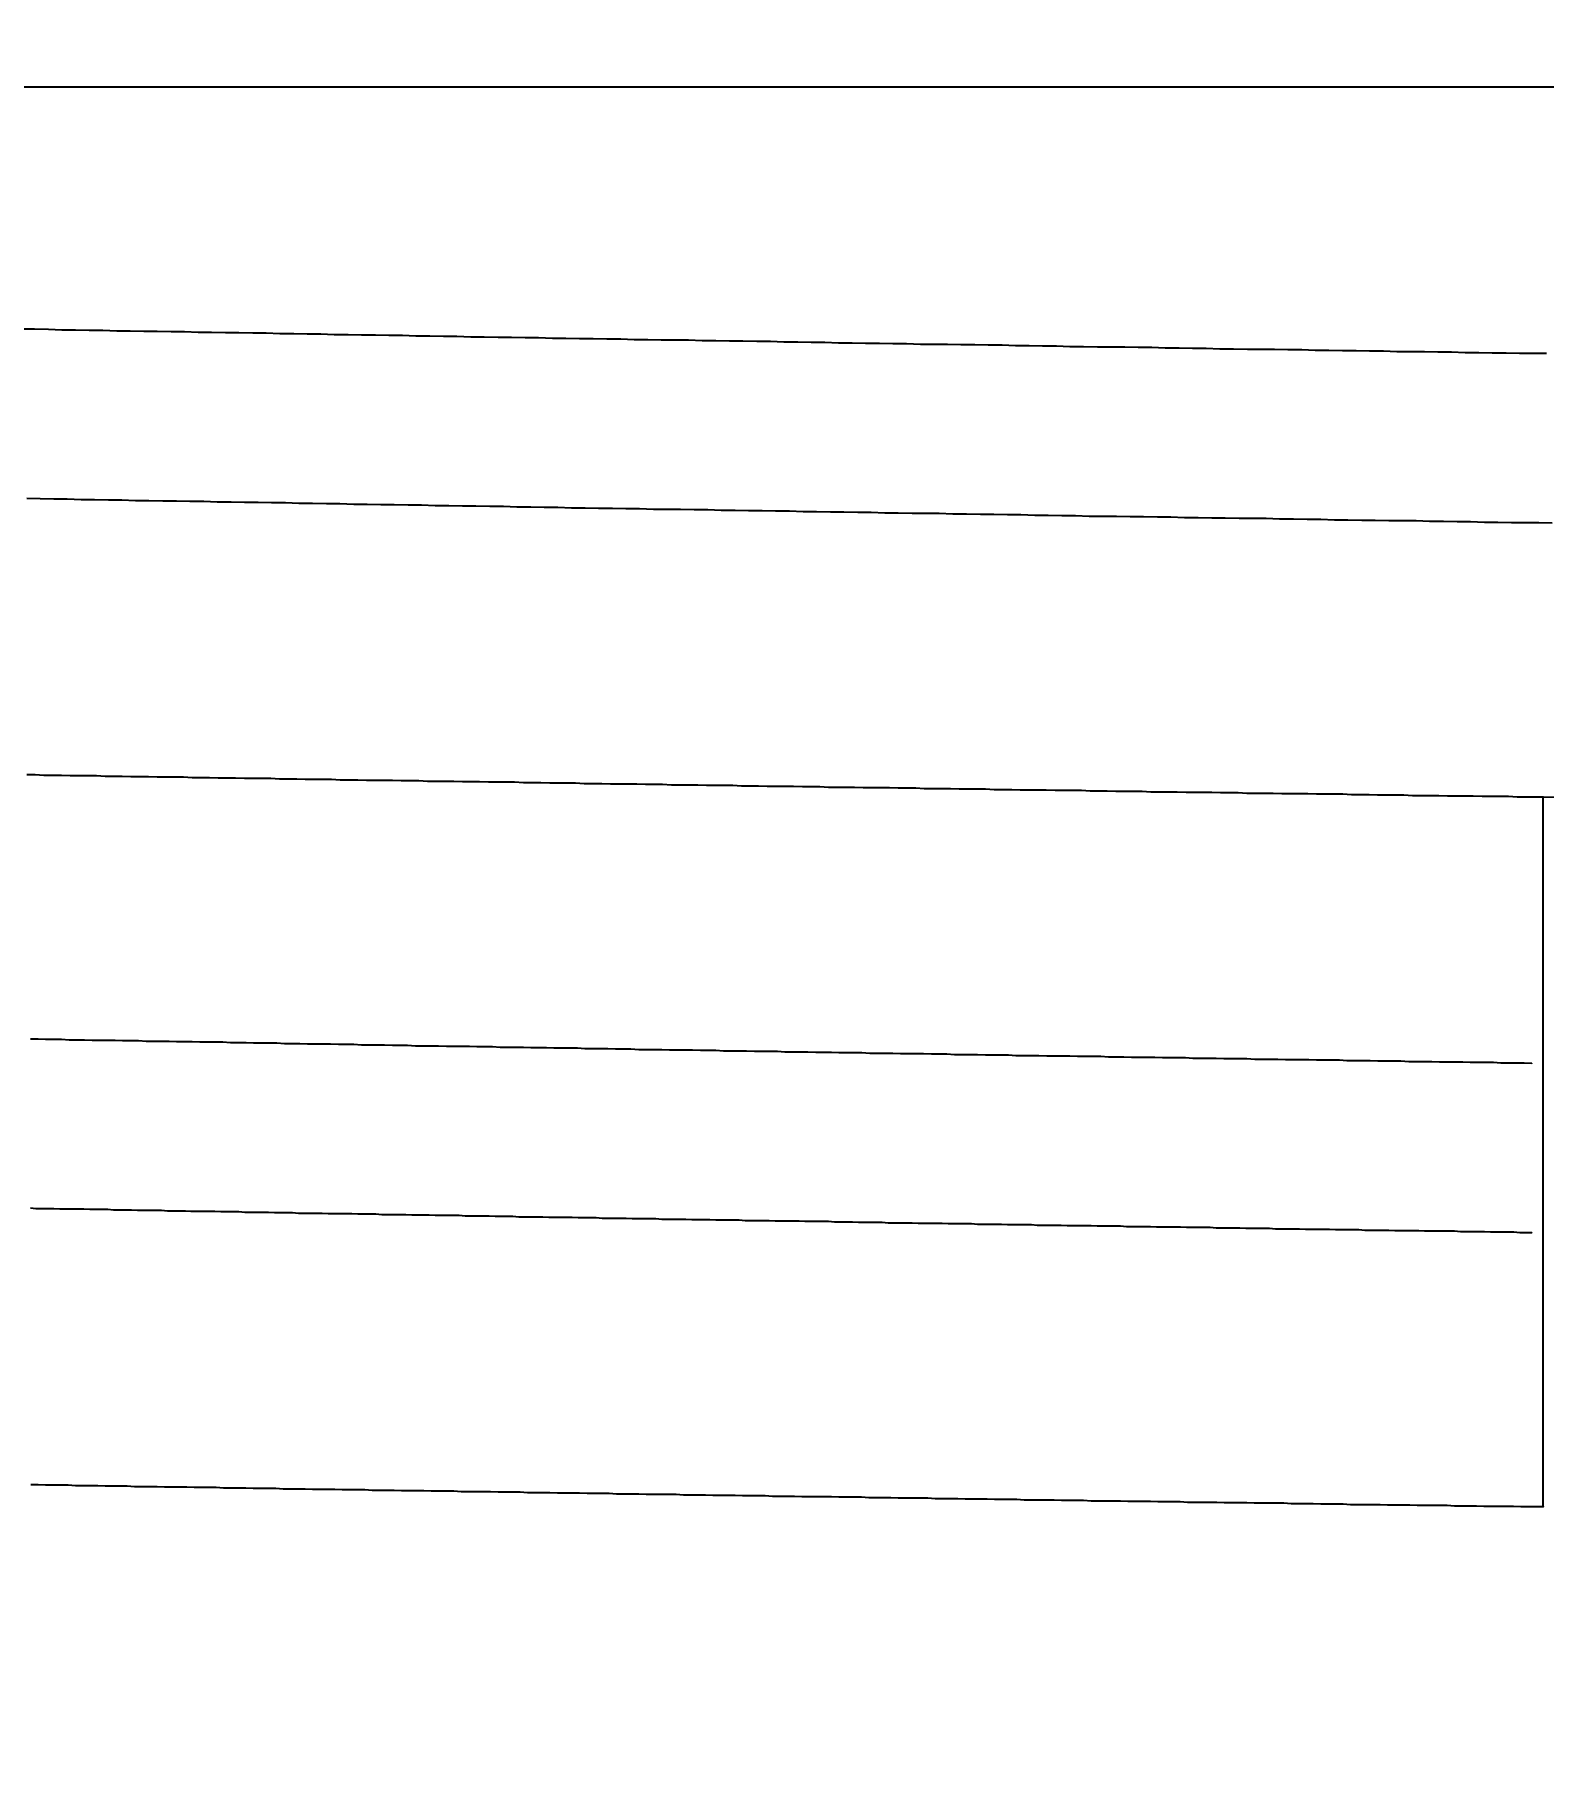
# Model space of a CAD drawing. Header units: millimetres. Extents: x 0 to 3800, y -67 to 2530.
# Drawn here: x 2308.917 to 2312.19, y 1597.292 to 1601.036 of the extents above; entities that cross this region are included whole.
import ezdxf

# ---------------------------------------------------------------- set-up
doc = ezdxf.new("R2010")
doc.units = ezdxf.units.MM
doc.layers.add('내부선 및 부속', color=4, linetype='Continuous')
doc.layers.add('치수선', color=7, linetype='Continuous')
doc.styles.add('____', font='')
doc.styles.get('____').set_extended_font_data('굴림')
doc.dimstyles.new('MSADIM', dxfattribs={"dimtxt": 33, "dimasz": 17, "dimexe": 10, "dimexo": 7.5, "dimgap": 10, "dimtad": 0, "dimtih": 1, "dimtoh": 1, "dimdec": 0, "dimzin": 1, "dimdsep": 46, "dimtxsty": '____', "dimcen": 11.25, "dimadec": 0, "dimazin": 0, "dimtfac": 1, "dimtdec": 0, "dimtix": 1, "dimtmove": 0, "dimatfit": 3, "dimfxl": 1, "dimtolj": 1, "dimtzin": 1, "dimarcsym": 0})

# ---------------------------------------------------------------- blocks, each defined once
blk = doc.blocks.new('*D52')
at = {"layer": '치수선', "color": 0, "linetype": 'Continuous', "lineweight": -2, "transparency": 16777216}
for p, q in [((2932.4547, 1675.4392), (2932.4547, 1337.9392)), ((2232.4547, 1355.3142), (2232.4547, 1337.9392)), ((2249.4547, 1347.9392), (2545.3242, 1347.9392)), ((2915.4547, 1347.9392), (2619.5852, 1347.9392))]:
    blk.add_line(p, q, dxfattribs=at)
at = {"layer": '치수선', "color": 0, "linetype": 'Continuous', "transparency": 16777216}
for points in [[(2249.4547, 1350.7725), (2249.4547, 1345.1059), (2232.4547, 1347.9392)], [(2915.4547, 1350.7725), (2915.4547, 1345.1059), (2932.4547, 1347.9392)]]:
    blk.add_solid(points, dxfattribs=at)
at = {"layer": '치수선', "color": 0, "linetype": 'Continuous', "transparency": 16777216, "insert": (2582.4547, 1347.9392), "char_height": 25, "attachment_point": 5, "style": '____'}
blk.add_mtext('\\A1;700', dxfattribs=at)

msp = doc.modelspace()

# ---------------------------------------------------------------- linework, layer by layer
at = {"layer": '내부선 및 부속', "linetype": 'Continuous'}
for p, q in [((2343.3534, 1600.9215), (2301.5558, 1600.9215)), ((2312.1892, 1597.8419), (2312.1892, 1599.3817))]:
    msp.add_line(p, q, dxfattribs=at)
at = {"layer": '내부선 및 부속', "linetype": 'Continuous', "flags": 128}
for points in [[(2308.8886, 1600.3972), (2308.9176, 1600.3972), (2308.9476, 1600.3962), (2308.9766, 1600.3952), (2309.0066, 1600.3952), (2309.0066, 1600.3952), (2309.0356, 1600.3942), (2309.0656, 1600.3942), (2309.0956, 1600.3932), (2309.1246, 1600.3932), (2309.1546, 1600.3922), (2309.1836, 1600.3922), (2309.2136, 1600.3912), (2309.2426, 1600.3912), (2309.2726, 1600.3902), (2309.3016, 1600.3902), (2309.3316, 1600.3892), (2309.3606, 1600.3892), (2309.3906, 1600.3882), (2309.4196, 1600.3882), (2309.4496, 1600.3872), (2309.4796, 1600.3872), (2309.5086, 1600.3862), (2309.5386, 1600.3862), (2309.5676, 1600.3852), (2309.5976, 1600.3852), (2309.6266, 1600.3842), (2309.6566, 1600.3842), (2309.6856, 1600.3832), (2309.7156, 1600.3832), (2309.7446, 1600.3822), (2309.7746, 1600.3822), (2309.8046, 1600.3812), (2309.8336, 1600.3812), (2309.8636, 1600.3802), (2309.8926, 1600.3802), (2309.9226, 1600.3792), (2309.9516, 1600.3792), (2309.9816, 1600.3782), (2310.0106, 1600.3782), (2310.0406, 1600.3772), (2310.0696, 1600.3772), (2310.0996, 1600.3762), (2310.1286, 1600.3762), (2310.1586, 1600.3752), (2310.1886, 1600.3752), (2310.2176, 1600.3742), (2310.2476, 1600.3742), (2310.2766, 1600.3732), (2310.3066, 1600.3732), (2310.3356, 1600.3732), (2310.3656, 1600.3722), (2310.3946, 1600.3722), (2310.4246, 1600.3712), (2310.4536, 1600.3712), (2310.4836, 1600.3702), (2310.5136, 1600.3702), (2310.5426, 1600.3692), (2310.5726, 1600.3692), (2310.6016, 1600.3682), (2310.6316, 1600.3682), (2310.6606, 1600.3672), (2310.6906, 1600.3672), (2310.7196, 1600.3662), (2310.7496, 1600.3662), (2310.7786, 1600.3652), (2310.8086, 1600.3652), (2310.8386, 1600.3642), (2310.8676, 1600.3642), (2310.8976, 1600.3642), (2310.9266, 1600.3632), (2310.9566, 1600.3632), (2310.9856, 1600.3622), (2311.0156, 1600.3622), (2311.0446, 1600.3612), (2311.0746, 1600.3612), (2311.1036, 1600.3602), (2311.1336, 1600.3602), (2311.1626, 1600.3592), (2311.1926, 1600.3592), (2311.2226, 1600.3582), (2311.2516, 1600.3582), (2311.2816, 1600.3582), (2311.3106, 1600.3572), (2311.3406, 1600.3572), (2311.3696, 1600.3562), (2311.3996, 1600.3562), (2311.4286, 1600.3552), (2311.4586, 1600.3552), (2311.4876, 1600.3542), (2311.5176, 1600.3542), (2311.5476, 1600.3532), (2311.5766, 1600.3532), (2311.6066, 1600.3532), (2311.6356, 1600.3522), (2311.6656, 1600.3522), (2311.6946, 1600.3512), (2311.7246, 1600.3512), (2311.7536, 1600.3502), (2311.7836, 1600.3502), (2311.8126, 1600.3492), (2311.8426, 1600.3492), (2311.8716, 1600.3482), (2311.9016, 1600.3482), (2311.9316, 1600.3482), (2311.9606, 1600.3472), (2311.9606, 1600.3472), (2311.9906, 1600.3472), (2312.0196, 1600.3462), (2312.0496, 1600.3462), (2312.0786, 1600.3452), (2312.1086, 1600.3452), (2312.1376, 1600.3442), (2312.1676, 1600.3442), (2312.1966, 1600.3442)], [(2308.9006, 1600.0302), (2308.9296, 1600.0292), (2308.9596, 1600.0282), (2308.9886, 1600.0282), (2308.9886, 1600.0282), (2309.0186, 1600.0272), (2309.0476, 1600.0272), (2309.0776, 1600.0262), (2309.1066, 1600.0262), (2309.1366, 1600.0252), (2309.1656, 1600.0252), (2309.1956, 1600.0242), (2309.2256, 1600.0242), (2309.2546, 1600.0232), (2309.2846, 1600.0232), (2309.3136, 1600.0222), (2309.3436, 1600.0222), (2309.3726, 1600.0212), (2309.4026, 1600.0212), (2309.4316, 1600.0202), (2309.4616, 1600.0202), (2309.4906, 1600.0192), (2309.5206, 1600.0192), (2309.5506, 1600.0182), (2309.5796, 1600.0182), (2309.6096, 1600.0172), (2309.6386, 1600.0172), (2309.6686, 1600.0162), (2309.6976, 1600.0162), (2309.7276, 1600.0152), (2309.7566, 1600.0152), (2309.7866, 1600.0142), (2309.8156, 1600.0142), (2309.8456, 1600.0132), (2309.8746, 1600.0132), (2309.9046, 1600.0122), (2309.9346, 1600.0122), (2309.9636, 1600.0112), (2309.9936, 1600.0112), (2310.0226, 1600.0102), (2310.0526, 1600.0102), (2310.0816, 1600.0092), (2310.1116, 1600.0092), (2310.1406, 1600.0082), (2310.1706, 1600.0082), (2310.1996, 1600.0072), (2310.2296, 1600.0072), (2310.2596, 1600.0062), (2310.2886, 1600.0062), (2310.3186, 1600.0062), (2310.3476, 1600.0052), (2310.3776, 1600.0052), (2310.4066, 1600.0042), (2310.4366, 1600.0042), (2310.4656, 1600.0032), (2310.4956, 1600.0032), (2310.5246, 1600.0022), (2310.5546, 1600.0022), (2310.5846, 1600.0012), (2310.6136, 1600.0012), (2310.6436, 1600.0002), (2310.6726, 1600.0002), (2310.7026, 1599.9992), (2310.7316, 1599.9992), (2310.7616, 1599.9982), (2310.7906, 1599.9982), (2310.8206, 1599.9972), (2310.8496, 1599.9972), (2310.8796, 1599.9972), (2310.9086, 1599.9962), (2310.9386, 1599.9962), (2310.9686, 1599.9952), (2310.9976, 1599.9952), (2311.0276, 1599.9942), (2311.0566, 1599.9942), (2311.0866, 1599.9932), (2311.1156, 1599.9932), (2311.1456, 1599.9922), (2311.1746, 1599.9922), (2311.2046, 1599.9912), (2311.2336, 1599.9912), (2311.2636, 1599.9912), (2311.2936, 1599.9902), (2311.3226, 1599.9902), (2311.3526, 1599.9892), (2311.3816, 1599.9892), (2311.4116, 1599.9882), (2311.4406, 1599.9882), (2311.4706, 1599.9872), (2311.4996, 1599.9872), (2311.5296, 1599.9862), (2311.5586, 1599.9862), (2311.5886, 1599.9862), (2311.6176, 1599.9852), (2311.6476, 1599.9852), (2311.6776, 1599.9842), (2311.7066, 1599.9842), (2311.7366, 1599.9832), (2311.7656, 1599.9832), (2311.7956, 1599.9822), (2311.8246, 1599.9822), (2311.8546, 1599.9812), (2311.8836, 1599.9812), (2311.9136, 1599.9812), (2311.9426, 1599.9802), (2311.9426, 1599.9802), (2311.9726, 1599.9802), (2312.0026, 1599.9792), (2312.0316, 1599.9792), (2312.0616, 1599.9782), (2312.0906, 1599.9782), (2312.1206, 1599.9772), (2312.1496, 1599.9772), (2312.1796, 1599.9772), (2312.2086, 1599.9762)], [(2308.9006, 1599.4302), (2308.9186, 1599.4302), (2308.9376, 1599.4292), (2308.9566, 1599.4292), (2308.9756, 1599.4292), (2308.9946, 1599.4282), (2309.0136, 1599.4282), (2309.0326, 1599.4282), (2309.0516, 1599.4282), (2309.0706, 1599.4272), (2309.0896, 1599.4272), (2309.1076, 1599.4272), (2309.1266, 1599.4262), (2309.1456, 1599.4262), (2309.1646, 1599.4262), (2309.1836, 1599.4252), (2309.2026, 1599.4252), (2309.2216, 1599.4252), (2309.2406, 1599.4252), (2309.2596, 1599.4242), (2309.2786, 1599.4242), (2309.2966, 1599.4242), (2309.3156, 1599.4232), (2309.3346, 1599.4232), (2309.3536, 1599.4232), (2309.3726, 1599.4222), (2309.3916, 1599.4222), (2309.4106, 1599.4222), (2309.4296, 1599.4222), (2309.4486, 1599.4212), (2309.4676, 1599.4212), (2309.4866, 1599.4212), (2309.4866, 1599.4212), (2309.5046, 1599.4202), (2309.5236, 1599.4202), (2309.5426, 1599.4202), (2309.5616, 1599.4202), (2309.5806, 1599.4192), (2309.5996, 1599.4192), (2309.6186, 1599.4192), (2309.6376, 1599.4182), (2309.6566, 1599.4182), (2309.6756, 1599.4182), (2309.6936, 1599.4182), (2309.7126, 1599.4172), (2309.7316, 1599.4172), (2309.7506, 1599.4172), (2309.7696, 1599.4162), (2309.7886, 1599.4162), (2309.8076, 1599.4162), (2309.8266, 1599.4162), (2309.8456, 1599.4152), (2309.8646, 1599.4152), (2309.8826, 1599.4152), (2309.9016, 1599.4142), (2309.9206, 1599.4142), (2309.9396, 1599.4142), (2309.9586, 1599.4142), (2309.9776, 1599.4132), (2309.9966, 1599.4132), (2310.0156, 1599.4132), (2310.0346, 1599.4122), (2310.0536, 1599.4122), (2310.0716, 1599.4122), (2310.0906, 1599.4122), (2310.1096, 1599.4112), (2310.1286, 1599.4112), (2310.1476, 1599.4112), (2310.1666, 1599.4102), (2310.1856, 1599.4102), (2310.2046, 1599.4102), (2310.2236, 1599.4102), (2310.2426, 1599.4092), (2310.2616, 1599.4092), (2310.2796, 1599.4092), (2310.2986, 1599.4082), (2310.3176, 1599.4082), (2310.3366, 1599.4082), (2310.3556, 1599.4082), (2310.3746, 1599.4072), (2310.3936, 1599.4072), (2310.4126, 1599.4072), (2310.4316, 1599.4072), (2310.4506, 1599.4062), (2310.4686, 1599.4062), (2310.4876, 1599.4062), (2310.5066, 1599.4052), (2310.5256, 1599.4052), (2310.5446, 1599.4052), (2310.5636, 1599.4052), (2310.5826, 1599.4042), (2310.6016, 1599.4042), (2310.6206, 1599.4042), (2310.6396, 1599.4032), (2310.6576, 1599.4032), (2310.6766, 1599.4032), (2310.6956, 1599.4032), (2310.7146, 1599.4022), (2310.7336, 1599.4022), (2310.7526, 1599.4022), (2310.7716, 1599.4022), (2310.7906, 1599.4012), (2310.8096, 1599.4012), (2310.8286, 1599.4012), (2310.8466, 1599.4002), (2310.8656, 1599.4002), (2310.8846, 1599.4002), (2310.9036, 1599.4002), (2310.9226, 1599.3992), (2310.9416, 1599.3992), (2310.9606, 1599.3992), (2310.9796, 1599.3992), (2310.9986, 1599.3982), (2311.0176, 1599.3982), (2311.0366, 1599.3982), (2311.0546, 1599.3972), (2311.0736, 1599.3972), (2311.0926, 1599.3972), (2311.1116, 1599.3972), (2311.1306, 1599.3962), (2311.1496, 1599.3962), (2311.1686, 1599.3962), (2311.1876, 1599.3962), (2311.2066, 1599.3952), (2311.2256, 1599.3952), (2311.2436, 1599.3952), (2311.2626, 1599.3942), (2311.2816, 1599.3942), (2311.3006, 1599.3942), (2311.3196, 1599.3942), (2311.3386, 1599.3932), (2311.3576, 1599.3932), (2311.3766, 1599.3932), (2311.3766, 1599.3932), (2311.3956, 1599.3932), (2311.4146, 1599.3922), (2311.4326, 1599.3922), (2311.4516, 1599.3922), (2311.4706, 1599.3922), (2311.4896, 1599.3912), (2311.5086, 1599.3912), (2311.5276, 1599.3912), (2311.5466, 1599.3902), (2311.5656, 1599.3902), (2311.5846, 1599.3902), (2311.6036, 1599.3902), (2311.6226, 1599.3892), (2311.6406, 1599.3892), (2311.6596, 1599.3892), (2311.6786, 1599.3892), (2311.6976, 1599.3882), (2311.7166, 1599.3882), (2311.7356, 1599.3882), (2311.7546, 1599.3882), (2311.7736, 1599.3872), (2311.7926, 1599.3872), (2311.8116, 1599.3872), (2311.8296, 1599.3862), (2311.8486, 1599.3862), (2311.8676, 1599.3862), (2311.8866, 1599.3862), (2311.9056, 1599.3852), (2311.9246, 1599.3852), (2311.9436, 1599.3852), (2311.9626, 1599.3852), (2311.9816, 1599.3842), (2312.0006, 1599.3842), (2312.0186, 1599.3842), (2312.0376, 1599.3842), (2312.0566, 1599.3832), (2312.0756, 1599.3832), (2312.0946, 1599.3832), (2312.1136, 1599.3832), (2312.1326, 1599.3822), (2312.1516, 1599.3822), (2312.1706, 1599.3822), (2312.1896, 1599.3822), (2312.1896, 1599.3822)], [(2308.9086, 1598.8572), (2308.9256, 1598.8572), (2308.9416, 1598.8562), (2308.9586, 1598.8562), (2308.9756, 1598.8562), (2308.9926, 1598.8552), (2309.0086, 1598.8552), (2309.0256, 1598.8552), (2309.0426, 1598.8542), (2309.0586, 1598.8542), (2309.0756, 1598.8542), (2309.0926, 1598.8542), (2309.1086, 1598.8532), (2309.1256, 1598.8532), (2309.1426, 1598.8532), (2309.1596, 1598.8522), (2309.1756, 1598.8522), (2309.1926, 1598.8522), (2309.2096, 1598.8522), (2309.2256, 1598.8512), (2309.2426, 1598.8512), (2309.2596, 1598.8512), (2309.2756, 1598.8502), (2309.2926, 1598.8502), (2309.3096, 1598.8502), (2309.3256, 1598.8502), (2309.3426, 1598.8492), (2309.3596, 1598.8492), (2309.3766, 1598.8492), (2309.3926, 1598.8482), (2309.4096, 1598.8482), (2309.4266, 1598.8482), (2309.4426, 1598.8482), (2309.4596, 1598.8472), (2309.4766, 1598.8472), (2309.4926, 1598.8472), (2309.5096, 1598.8462), (2309.5266, 1598.8462), (2309.5436, 1598.8462), (2309.5596, 1598.8462), (2309.5766, 1598.8452), (2309.5936, 1598.8452), (2309.6096, 1598.8452), (2309.6266, 1598.8442), (2309.6436, 1598.8442), (2309.6596, 1598.8442), (2309.6766, 1598.8442), (2309.6936, 1598.8432), (2309.7106, 1598.8432), (2309.7266, 1598.8432), (2309.7436, 1598.8422), (2309.7606, 1598.8422), (2309.7766, 1598.8422), (2309.7766, 1598.8422), (2309.7936, 1598.8422), (2309.8106, 1598.8412), (2309.8266, 1598.8412), (2309.8436, 1598.8412), (2309.8606, 1598.8412), (2309.8766, 1598.8402), (2309.8936, 1598.8402), (2309.9106, 1598.8402), (2309.9276, 1598.8392), (2309.9436, 1598.8392), (2309.9606, 1598.8392), (2309.9776, 1598.8392), (2309.9936, 1598.8382), (2310.0106, 1598.8382), (2310.0276, 1598.8382), (2310.0436, 1598.8372), (2310.0606, 1598.8372), (2310.0776, 1598.8372), (2310.0946, 1598.8372), (2310.1106, 1598.8362), (2310.1276, 1598.8362), (2310.1446, 1598.8362), (2310.1606, 1598.8362), (2310.1776, 1598.8352), (2310.1946, 1598.8352), (2310.2106, 1598.8352), (2310.2276, 1598.8342), (2310.2446, 1598.8342), (2310.2616, 1598.8342), (2310.2776, 1598.8342), (2310.2946, 1598.8332), (2310.3116, 1598.8332), (2310.3276, 1598.8332), (2310.3446, 1598.8332), (2310.3616, 1598.8322), (2310.3776, 1598.8322), (2310.3946, 1598.8322), (2310.4116, 1598.8312), (2310.4286, 1598.8312), (2310.4446, 1598.8312), (2310.4616, 1598.8312), (2310.4786, 1598.8302), (2310.4946, 1598.8302), (2310.5116, 1598.8302), (2310.5286, 1598.8302), (2310.5446, 1598.8292), (2310.5616, 1598.8292), (2310.5786, 1598.8292), (2310.5946, 1598.8292), (2310.6116, 1598.8282), (2310.6286, 1598.8282), (2310.6456, 1598.8282), (2310.6616, 1598.8272), (2310.6786, 1598.8272), (2310.6956, 1598.8272), (2310.7116, 1598.8272), (2310.7286, 1598.8262), (2310.7456, 1598.8262), (2310.7616, 1598.8262), (2310.7786, 1598.8262), (2310.7956, 1598.8252), (2310.8126, 1598.8252), (2310.8286, 1598.8252), (2310.8456, 1598.8252), (2310.8626, 1598.8242), (2310.8786, 1598.8242), (2310.8956, 1598.8242), (2310.9126, 1598.8232), (2310.9286, 1598.8232), (2310.9456, 1598.8232), (2310.9626, 1598.8232), (2310.9796, 1598.8222), (2310.9956, 1598.8222), (2311.0126, 1598.8222), (2311.0296, 1598.8222), (2311.0456, 1598.8212), (2311.0626, 1598.8212), (2311.0796, 1598.8212), (2311.0956, 1598.8212), (2311.1126, 1598.8202), (2311.1296, 1598.8202), (2311.1466, 1598.8202), (2311.1626, 1598.8202), (2311.1796, 1598.8192), (2311.1966, 1598.8192), (2311.2126, 1598.8192), (2311.2296, 1598.8192), (2311.2466, 1598.8182), (2311.2626, 1598.8182), (2311.2796, 1598.8182), (2311.2966, 1598.8172), (2311.3126, 1598.8172), (2311.3296, 1598.8172), (2311.3466, 1598.8172), (2311.3636, 1598.8162), (2311.3796, 1598.8162), (2311.3966, 1598.8162), (2311.4136, 1598.8162), (2311.4296, 1598.8152), (2311.4466, 1598.8152), (2311.4466, 1598.8152), (2311.4636, 1598.8152), (2311.4796, 1598.8152), (2311.4966, 1598.8142), (2311.5136, 1598.8142), (2311.5306, 1598.8142), (2311.5466, 1598.8142), (2311.5636, 1598.8132), (2311.5806, 1598.8132), (2311.5966, 1598.8132), (2311.6136, 1598.8132), (2311.6306, 1598.8122), (2311.6466, 1598.8122), (2311.6636, 1598.8122), (2311.6806, 1598.8122), (2311.6976, 1598.8112), (2311.7136, 1598.8112), (2311.7306, 1598.8112), (2311.7476, 1598.8112), (2311.7636, 1598.8102), (2311.7806, 1598.8102), (2311.7976, 1598.8102), (2311.8136, 1598.8102), (2311.8306, 1598.8092), (2311.8476, 1598.8092), (2311.8646, 1598.8092), (2311.8806, 1598.8092), (2311.8976, 1598.8082), (2311.9146, 1598.8082), (2311.9306, 1598.8082), (2311.9476, 1598.8082), (2311.9646, 1598.8072), (2311.9806, 1598.8072), (2311.9976, 1598.8072), (2312.0146, 1598.8072), (2312.0306, 1598.8062), (2312.0476, 1598.8062), (2312.0646, 1598.8062), (2312.0816, 1598.8062), (2312.0976, 1598.8052), (2312.1146, 1598.8052), (2312.1316, 1598.8052), (2312.1476, 1598.8052), (2312.1646, 1598.8042), (2312.1646, 1598.8042)], [(2308.9086, 1598.4902), (2308.9206, 1598.4892), (2308.9336, 1598.4892), (2308.9466, 1598.4892), (2308.9596, 1598.4892), (2308.9726, 1598.4882), (2308.9856, 1598.4882), (2308.9986, 1598.4882), (2309.0116, 1598.4882), (2309.0246, 1598.4882), (2309.0376, 1598.4872), (2309.0506, 1598.4872), (2309.0636, 1598.4872), (2309.0766, 1598.4872), (2309.0886, 1598.4862), (2309.1016, 1598.4862), (2309.1146, 1598.4862), (2309.1276, 1598.4862), (2309.1406, 1598.4852), (2309.1536, 1598.4852), (2309.1666, 1598.4852), (2309.1796, 1598.4852), (2309.1926, 1598.4852), (2309.2056, 1598.4842), (2309.2186, 1598.4842), (2309.2316, 1598.4842), (2309.2446, 1598.4842), (2309.2566, 1598.4832), (2309.2696, 1598.4832), (2309.2826, 1598.4832), (2309.2956, 1598.4832), (2309.3086, 1598.4832), (2309.3216, 1598.4822), (2309.3346, 1598.4822), (2309.3476, 1598.4822), (2309.3606, 1598.4822), (2309.3736, 1598.4812), (2309.3866, 1598.4812), (2309.3996, 1598.4812), (2309.4126, 1598.4812), (2309.4246, 1598.4812), (2309.4376, 1598.4802), (2309.4506, 1598.4802), (2309.4636, 1598.4802), (2309.4766, 1598.4802), (2309.4896, 1598.4792), (2309.5026, 1598.4792), (2309.5156, 1598.4792), (2309.5286, 1598.4792), (2309.5416, 1598.4792), (2309.5416, 1598.4792), (2309.5546, 1598.4782), (2309.5676, 1598.4782), (2309.5806, 1598.4782), (2309.5926, 1598.4782), (2309.6056, 1598.4782), (2309.6186, 1598.4772), (2309.6316, 1598.4772), (2309.6446, 1598.4772), (2309.6576, 1598.4772), (2309.6706, 1598.4762), (2309.6836, 1598.4762), (2309.6966, 1598.4762), (2309.7096, 1598.4762), (2309.7226, 1598.4762), (2309.7356, 1598.4752), (2309.7486, 1598.4752), (2309.7606, 1598.4752), (2309.7736, 1598.4752), (2309.7866, 1598.4742), (2309.7996, 1598.4742), (2309.8126, 1598.4742), (2309.8256, 1598.4742), (2309.8386, 1598.4742), (2309.8516, 1598.4732), (2309.8646, 1598.4732), (2309.8776, 1598.4732), (2309.8906, 1598.4732), (2309.9036, 1598.4732), (2309.9166, 1598.4722), (2309.9286, 1598.4722), (2309.9416, 1598.4722), (2309.9546, 1598.4722), (2309.9676, 1598.4712), (2309.9806, 1598.4712), (2309.9936, 1598.4712), (2310.0066, 1598.4712), (2310.0196, 1598.4712), (2310.0326, 1598.4702), (2310.0456, 1598.4702), (2310.0586, 1598.4702), (2310.0716, 1598.4702), (2310.0836, 1598.4702), (2310.0966, 1598.4692), (2310.1096, 1598.4692), (2310.1226, 1598.4692), (2310.1356, 1598.4692), (2310.1486, 1598.4682), (2310.1616, 1598.4682), (2310.1746, 1598.4682), (2310.1876, 1598.4682), (2310.2006, 1598.4682), (2310.2136, 1598.4672), (2310.2266, 1598.4672), (2310.2396, 1598.4672), (2310.2516, 1598.4672), (2310.2646, 1598.4672), (2310.2776, 1598.4662), (2310.2906, 1598.4662), (2310.3036, 1598.4662), (2310.3166, 1598.4662), (2310.3296, 1598.4662), (2310.3426, 1598.4652), (2310.3556, 1598.4652), (2310.3686, 1598.4652), (2310.3816, 1598.4652), (2310.3946, 1598.4642), (2310.4076, 1598.4642), (2310.4196, 1598.4642), (2310.4326, 1598.4642), (2310.4456, 1598.4642), (2310.4586, 1598.4632), (2310.4716, 1598.4632), (2310.4846, 1598.4632), (2310.4976, 1598.4632), (2310.5106, 1598.4632), (2310.5236, 1598.4622), (2310.5366, 1598.4622), (2310.5496, 1598.4622), (2310.5626, 1598.4622), (2310.5756, 1598.4622), (2310.5876, 1598.4612), (2310.6006, 1598.4612), (2310.6136, 1598.4612), (2310.6266, 1598.4612), (2310.6396, 1598.4612), (2310.6526, 1598.4602), (2310.6656, 1598.4602), (2310.6786, 1598.4602), (2310.6916, 1598.4602), (2310.7046, 1598.4592), (2310.7176, 1598.4592), (2310.7306, 1598.4592), (2310.7436, 1598.4592), (2310.7556, 1598.4592), (2310.7686, 1598.4582), (2310.7816, 1598.4582), (2310.7946, 1598.4582), (2310.8076, 1598.4582), (2310.8206, 1598.4582), (2310.8336, 1598.4572), (2310.8336, 1598.4572), (2310.8466, 1598.4572), (2310.8596, 1598.4572), (2310.8726, 1598.4572), (2310.8856, 1598.4572), (2310.8986, 1598.4562), (2310.9116, 1598.4562), (2310.9236, 1598.4562), (2310.9366, 1598.4562), (2310.9496, 1598.4562), (2310.9626, 1598.4552), (2310.9756, 1598.4552), (2310.9886, 1598.4552), (2311.0016, 1598.4552), (2311.0146, 1598.4552), (2311.0276, 1598.4542), (2311.0406, 1598.4542), (2311.0536, 1598.4542), (2311.0666, 1598.4542), (2311.0796, 1598.4542), (2311.0916, 1598.4532), (2311.1046, 1598.4532), (2311.1176, 1598.4532), (2311.1306, 1598.4532), (2311.1436, 1598.4532), (2311.1566, 1598.4522), (2311.1696, 1598.4522), (2311.1826, 1598.4522), (2311.1956, 1598.4522), (2311.2086, 1598.4522), (2311.2216, 1598.4512), (2311.2346, 1598.4512), (2311.2476, 1598.4512), (2311.2596, 1598.4512), (2311.2726, 1598.4512), (2311.2856, 1598.4502), (2311.2986, 1598.4502), (2311.3116, 1598.4502), (2311.3246, 1598.4502), (2311.3376, 1598.4502), (2311.3506, 1598.4492), (2311.3636, 1598.4492), (2311.3766, 1598.4492), (2311.3896, 1598.4492), (2311.4026, 1598.4492), (2311.4156, 1598.4482), (2311.4276, 1598.4482), (2311.4406, 1598.4482), (2311.4536, 1598.4482), (2311.4666, 1598.4482), (2311.4796, 1598.4472), (2311.4926, 1598.4472), (2311.5056, 1598.4472), (2311.5186, 1598.4472), (2311.5316, 1598.4472), (2311.5446, 1598.4462), (2311.5576, 1598.4462), (2311.5706, 1598.4462), (2311.5836, 1598.4462), (2311.5956, 1598.4462), (2311.6086, 1598.4452), (2311.6216, 1598.4452), (2311.6346, 1598.4452), (2311.6476, 1598.4452), (2311.6606, 1598.4452), (2311.6736, 1598.4442), (2311.6866, 1598.4442), (2311.6996, 1598.4442), (2311.7126, 1598.4442), (2311.7256, 1598.4442), (2311.7386, 1598.4432), (2311.7516, 1598.4432), (2311.7636, 1598.4432), (2311.7766, 1598.4432), (2311.7896, 1598.4432), (2311.8026, 1598.4422), (2311.8156, 1598.4422), (2311.8286, 1598.4422), (2311.8416, 1598.4422), (2311.8546, 1598.4422), (2311.8676, 1598.4412), (2311.8806, 1598.4412), (2311.8936, 1598.4412), (2311.9066, 1598.4412), (2311.9196, 1598.4412), (2311.9316, 1598.4402), (2311.9446, 1598.4402), (2311.9576, 1598.4402), (2311.9706, 1598.4402), (2311.9836, 1598.4402), (2311.9966, 1598.4402), (2312.0096, 1598.4392), (2312.0226, 1598.4392), (2312.0356, 1598.4392), (2312.0486, 1598.4392), (2312.0616, 1598.4392), (2312.0746, 1598.4382), (2312.0876, 1598.4382), (2312.0996, 1598.4382), (2312.1126, 1598.4382), (2312.1256, 1598.4382), (2312.1256, 1598.4382), (2312.1386, 1598.4372), (2312.1516, 1598.4372), (2312.1646, 1598.4372), (2312.1646, 1598.4372)], [(2308.9096, 1597.8902), (2308.9256, 1597.8902), (2308.9416, 1597.8892), (2308.9576, 1597.8892), (2308.9746, 1597.8892), (2308.9906, 1597.8892), (2309.0066, 1597.8882), (2309.0226, 1597.8882), (2309.0386, 1597.8882), (2309.0546, 1597.8882), (2309.0706, 1597.8872), (2309.0866, 1597.8872), (2309.1026, 1597.8872), (2309.1186, 1597.8872), (2309.1346, 1597.8862), (2309.1506, 1597.8862), (2309.1666, 1597.8862), (2309.1836, 1597.8862), (2309.1996, 1597.8852), (2309.2156, 1597.8852), (2309.2316, 1597.8852), (2309.2476, 1597.8852), (2309.2636, 1597.8842), (2309.2796, 1597.8842), (2309.2956, 1597.8842), (2309.3116, 1597.8842), (2309.3276, 1597.8832), (2309.3436, 1597.8832), (2309.3596, 1597.8832), (2309.3756, 1597.8832), (2309.3916, 1597.8822), (2309.4086, 1597.8822), (2309.4246, 1597.8822), (2309.4406, 1597.8822), (2309.4566, 1597.8812), (2309.4726, 1597.8812), (2309.4886, 1597.8812), (2309.5046, 1597.8812), (2309.5206, 1597.8802), (2309.5366, 1597.8802), (2309.5526, 1597.8802), (2309.5686, 1597.8802), (2309.5846, 1597.8792), (2309.6006, 1597.8792), (2309.6176, 1597.8792), (2309.6336, 1597.8792), (2309.6496, 1597.8782), (2309.6656, 1597.8782), (2309.6816, 1597.8782), (2309.6976, 1597.8782), (2309.7136, 1597.8772), (2309.7296, 1597.8772), (2309.7456, 1597.8772), (2309.7616, 1597.8772), (2309.7776, 1597.8762), (2309.7936, 1597.8762), (2309.8096, 1597.8762), (2309.8266, 1597.8762), (2309.8426, 1597.8752), (2309.8586, 1597.8752), (2309.8746, 1597.8752), (2309.8906, 1597.8752), (2309.9066, 1597.8752), (2309.9226, 1597.8742), (2309.9386, 1597.8742), (2309.9546, 1597.8742), (2309.9546, 1597.8742), (2309.9706, 1597.8742), (2309.9866, 1597.8732), (2310.0026, 1597.8732), (2310.0186, 1597.8732), (2310.0346, 1597.8732), (2310.0516, 1597.8722), (2310.0676, 1597.8722), (2310.0836, 1597.8722), (2310.0996, 1597.8722), (2310.1156, 1597.8712), (2310.1316, 1597.8712), (2310.1476, 1597.8712), (2310.1636, 1597.8712), (2310.1796, 1597.8702), (2310.1956, 1597.8702), (2310.2116, 1597.8702), (2310.2276, 1597.8702), (2310.2436, 1597.8692), (2310.2606, 1597.8692), (2310.2766, 1597.8692), (2310.2926, 1597.8692), (2310.3086, 1597.8692), (2310.3246, 1597.8682), (2310.3406, 1597.8682), (2310.3566, 1597.8682), (2310.3726, 1597.8682), (2310.3886, 1597.8672), (2310.4046, 1597.8672), (2310.4206, 1597.8672), (2310.4366, 1597.8672), (2310.4526, 1597.8662), (2310.4696, 1597.8662), (2310.4856, 1597.8662), (2310.5016, 1597.8662), (2310.5176, 1597.8652), (2310.5336, 1597.8652), (2310.5496, 1597.8652), (2310.5656, 1597.8652), (2310.5816, 1597.8642), (2310.5976, 1597.8642), (2310.6136, 1597.8642), (2310.6296, 1597.8642), (2310.6456, 1597.8642), (2310.6616, 1597.8632), (2310.6776, 1597.8632), (2310.6946, 1597.8632), (2310.7106, 1597.8632), (2310.7266, 1597.8622), (2310.7426, 1597.8622), (2310.7586, 1597.8622), (2310.7746, 1597.8622), (2310.7906, 1597.8612), (2310.8066, 1597.8612), (2310.8226, 1597.8612), (2310.8386, 1597.8612), (2310.8546, 1597.8612), (2310.8706, 1597.8602), (2310.8866, 1597.8602), (2310.9036, 1597.8602), (2310.9196, 1597.8602), (2310.9356, 1597.8592), (2310.9516, 1597.8592), (2310.9676, 1597.8592), (2310.9836, 1597.8592), (2310.9996, 1597.8582), (2311.0156, 1597.8582), (2311.0316, 1597.8582), (2311.0476, 1597.8582), (2311.0636, 1597.8572), (2311.0796, 1597.8572), (2311.0956, 1597.8572), (2311.1126, 1597.8572), (2311.1286, 1597.8572), (2311.1446, 1597.8562), (2311.1606, 1597.8562), (2311.1766, 1597.8562), (2311.1926, 1597.8562), (2311.2086, 1597.8552), (2311.2246, 1597.8552), (2311.2406, 1597.8552), (2311.2566, 1597.8552), (2311.2726, 1597.8552), (2311.2886, 1597.8542), (2311.3046, 1597.8542), (2311.3216, 1597.8542), (2311.3376, 1597.8542), (2311.3536, 1597.8532), (2311.3696, 1597.8532), (2311.3856, 1597.8532), (2311.4016, 1597.8532), (2311.4176, 1597.8522), (2311.4336, 1597.8522), (2311.4496, 1597.8522), (2311.4656, 1597.8522), (2311.4816, 1597.8522), (2311.4976, 1597.8512), (2311.5136, 1597.8512), (2311.5296, 1597.8512), (2311.5466, 1597.8512), (2311.5626, 1597.8502), (2311.5626, 1597.8502), (2311.5786, 1597.8502), (2311.5946, 1597.8502), (2311.6106, 1597.8502), (2311.6266, 1597.8502), (2311.6426, 1597.8492), (2311.6586, 1597.8492), (2311.6746, 1597.8492), (2311.6906, 1597.8492), (2311.7066, 1597.8482), (2311.7226, 1597.8482), (2311.7386, 1597.8482), (2311.7556, 1597.8482), (2311.7716, 1597.8472), (2311.7876, 1597.8472), (2311.8036, 1597.8472), (2311.8196, 1597.8472), (2311.8356, 1597.8472), (2311.8516, 1597.8462), (2311.8676, 1597.8462), (2311.8836, 1597.8462), (2311.8996, 1597.8462), (2311.9156, 1597.8452), (2311.9316, 1597.8452), (2311.9476, 1597.8452), (2311.9646, 1597.8452), (2311.9806, 1597.8452), (2311.9966, 1597.8442), (2312.0126, 1597.8442), (2312.0286, 1597.8442), (2312.0446, 1597.8442), (2312.0606, 1597.8432), (2312.0766, 1597.8432), (2312.0926, 1597.8432), (2312.1086, 1597.8432), (2312.1246, 1597.8432), (2312.1406, 1597.8422), (2312.1566, 1597.8422), (2312.1736, 1597.8422), (2312.1896, 1597.8422), (2312.1896, 1597.8422)]]:
    msp.add_lwpolyline(points, dxfattribs=at)
at = {"layer": '내부선 및 부속', "linetype": 'Continuous'}
msp.add_arc((2377.3139, 6398.6767), 4799.7368, 269.2225643, 269.3451158, dxfattribs=at)

# ---------------------------------------------------------------- dimensions: what is measured, and where the dimension line sits
at = {"layer": '치수선', "linetype": 'Continuous'}
dim = msp.add_linear_dim(base=(2232.4547, 1347.9392), p1=(2932.4547, 1682.9392), p2=(2232.4547, 1362.8142), dimstyle='MSADIM', override={"dimtxt": 25}, dxfattribs=at)
dim.commit()
dim.dimension.update_dxf_attribs({"geometry": '*D52', "text_midpoint": (2582.4547, 1347.9392)})

doc.saveas('drawing.dxf')
